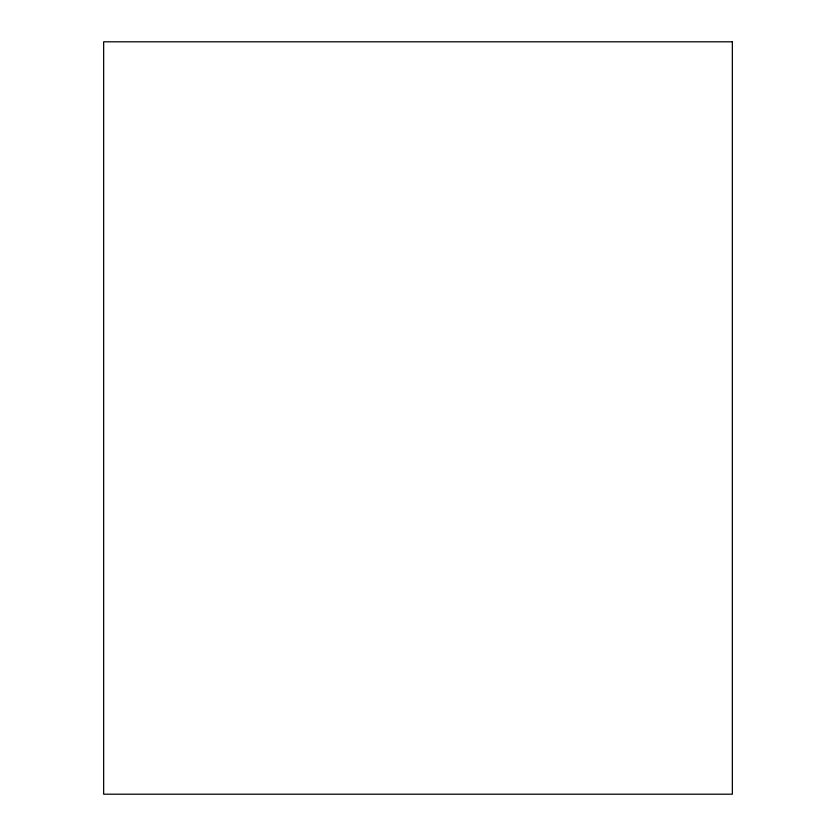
<?xml version="1.0" encoding="UTF-8"?>
<svg xmlns="http://www.w3.org/2000/svg" width="836" height="836" viewBox="0 0 836 836"><rect width="100%" height="100%" fill="white"/><g stroke="black" fill="none" stroke-linecap="round" stroke-linejoin="round"><path stroke-width="1.25" d="M732.346 41.8L103.654 41.8L103.654 794.2L732.346 794.2L732.346 41.8"/></g></svg>
